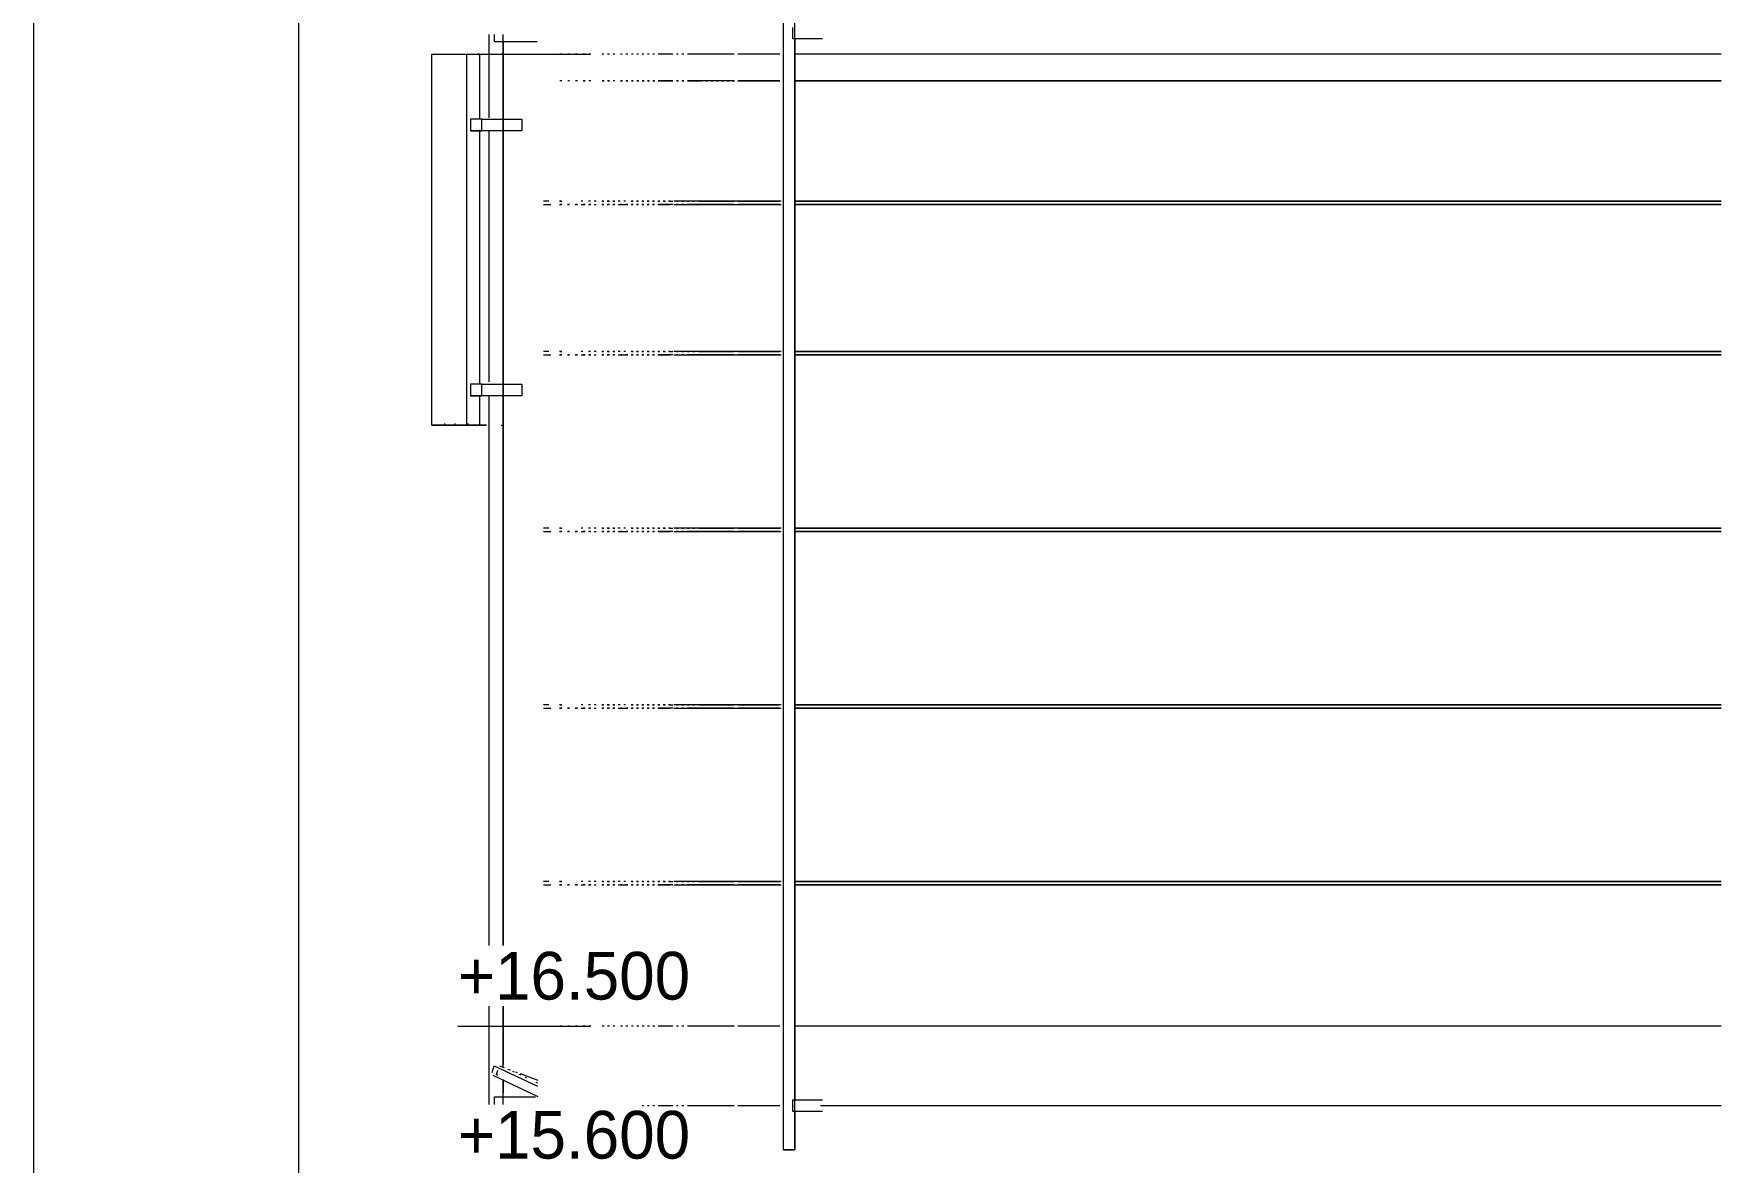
# Paper-space layout '02 Elevations and 3D' of a CAD drawing. Header units: millimetres. Extents: x 5 to 415, y 7 to 290.
# Drawn here: x 5 to 68.7, y 159.9 to 202.4 of the extents above; entities that cross this region are included whole.
import ezdxf

# ---------------------------------------------------------------- set-up
doc = ezdxf.new("R2010")
doc.units = ezdxf.units.MM
for name, color, linetype in [('DIMENSIONS', 7, 'Continuous'), ('GEOMETRY', 7, 'Continuous'), ('SHEET', 7, 'Continuous'), ('TEXT', 7, 'Continuous')]:
    doc.layers.add(name, color=color, linetype=linetype)

# ---------------------------------------------------------------- blocks, each defined once
blk = doc.blocks.new('SHEET_02')
at = {"layer": 'DIMENSIONS', "lineweight": 13}
for p, q in [((21, 201.667), (26, 201.667)), ((21, 165), (26, 165))]:
    blk.add_line(p, q, dxfattribs=at)
at = {"layer": 'GEOMETRY', "lineweight": 13}
for p, q in [((33.286, 160.333), (33.286, 203.006)), ((33.642, 202.25), (33.642, 202.683)), ((33.719, 160.333), (33.719, 203.006)), ((22.179, 199.273), (22.179, 202.417)), ((22.388, 202.133), (22.388, 202.417)), ((23.997, 202.133), (22.388, 202.133)), ((23.984, 202.133), (22.632, 202.133)), ((22.713, 168.044), (22.713, 202.417)), ((22.713, 202.114), (22.713, 168.044)), ((34.763, 202.25), (33.642, 202.25)), ((33.719, 202.249), (33.719, 162.227)), ((34.484, 202.25), (33.759, 202.25)), ((20.023, 201.667), (21.336, 201.667)), ((20.023, 187.667), (20.023, 201.667)), ((21.336, 201.667), (21.822, 201.667)), ((21.336, 187.667), (21.336, 201.667)), ((21.822, 201.667), (21.753, 201.667)), ((21.822, 201.667), (21.822, 199.259)), ((21.87, 201.667), (22.078, 201.667)), ((22.702, 201.667), (22.633, 201.667)), ((22.702, 201.667), (22.702, 199.259)), ((24.925, 201.667), (24.845, 201.667)), ((25.221, 201.667), (25.147, 201.667)), ((25.518, 201.667), (25.444, 201.667)), ((25.806, 201.667), (25.735, 201.667)), ((26.019, 201.667), (25.948, 201.667)), ((26.515, 201.667), (26.446, 201.667)), ((26.722, 201.667), (26.653, 201.667)), ((26.929, 201.667), (26.86, 201.667)), ((27.206, 201.667), (27.137, 201.667)), ((27.413, 201.667), (27.344, 201.667)), ((27.617, 201.667), (27.549, 201.667)), ((27.819, 201.667), (27.752, 201.667)), ((28.021, 201.667), (27.954, 201.667)), ((28.223, 201.667), (28.156, 201.667)), ((28.426, 201.667), (28.358, 201.667)), ((28.695, 201.667), (28.561, 201.667)), ((29.111, 201.667), (28.695, 201.667)), ((29.319, 201.667), (29.25, 201.667)), ((29.527, 201.667), (29.458, 201.667)), ((30.082, 201.667), (29.666, 201.667)), ((31.432, 201.667), (30.082, 201.667)), ((31.635, 201.667), (31.567, 201.667)), ((33.15, 201.667), (31.635, 201.667)), ((35.213, 201.667), (33.747, 201.667)), ((37.223, 201.667), (35.213, 201.667)), ((39.37, 201.667), (37.223, 201.667)), ((41.643, 201.667), (39.37, 201.667)), ((44.033, 201.667), (41.643, 201.667)), ((46.531, 201.667), (44.033, 201.667)), ((49.124, 201.667), (46.531, 201.667)), ((51.803, 201.667), (49.124, 201.667)), ((54.555, 201.667), (51.803, 201.667)), ((57.369, 201.667), (54.555, 201.667)), ((60.233, 201.667), (57.369, 201.667)), ((63.134, 201.667), (60.233, 201.667)), ((66.061, 201.667), (63.134, 201.667)), ((68.673, 201.667), (66.061, 201.667)), ((24.925, 200.667), (24.845, 200.667)), ((25.221, 200.667), (25.147, 200.667)), ((25.518, 200.667), (25.444, 200.667)), ((25.806, 200.667), (25.735, 200.667)), ((25.741, 200.667), (25.812, 200.667)), ((26.019, 200.667), (25.948, 200.667)), ((26.515, 200.667), (26.446, 200.667)), ((26.452, 200.667), (26.521, 200.667)), ((26.722, 200.667), (26.653, 200.667)), ((26.659, 200.667), (26.728, 200.667)), ((26.929, 200.667), (26.86, 200.667)), ((27.206, 200.667), (27.137, 200.667)), ((27.143, 200.667), (27.212, 200.667)), ((27.413, 200.667), (27.344, 200.667)), ((27.35, 200.667), (27.419, 200.667)), ((27.617, 200.667), (27.549, 200.667)), ((27.555, 200.667), (27.623, 200.667)), ((27.819, 200.667), (27.752, 200.667)), ((27.758, 200.667), (27.825, 200.667)), ((28.021, 200.667), (27.954, 200.667)), ((27.96, 200.667), (28.027, 200.667)), ((28.223, 200.667), (28.156, 200.667)), ((28.162, 200.667), (28.23, 200.667)), ((28.426, 200.667), (28.358, 200.667)), ((28.364, 200.667), (28.432, 200.667)), ((28.695, 200.667), (28.561, 200.667)), ((28.567, 200.667), (28.701, 200.667)), ((29.111, 200.667), (28.695, 200.667)), ((28.701, 200.667), (29.117, 200.667)), ((29.319, 200.667), (29.25, 200.667)), ((29.256, 200.667), (29.325, 200.667)), ((29.527, 200.667), (29.458, 200.667)), ((29.464, 200.667), (29.533, 200.667)), ((30.082, 200.667), (29.666, 200.667)), ((29.672, 200.667), (30.087, 200.667)), ((31.432, 200.667), (30.082, 200.667)), ((30.087, 200.667), (30.222, 200.667)), ((30.358, 200.667), (30.425, 200.667)), ((30.56, 200.667), (30.628, 200.667)), ((30.763, 200.667), (30.83, 200.667)), ((30.965, 200.667), (31.033, 200.667)), ((31.168, 200.667), (31.235, 200.667)), ((31.37, 200.667), (31.438, 200.667)), ((31.635, 200.667), (31.567, 200.667)), ((31.573, 200.667), (31.64, 200.667)), ((33.15, 200.667), (31.635, 200.667)), ((31.64, 200.667), (33.155, 200.667)), ((35.213, 200.667), (33.747, 200.667)), ((33.753, 200.667), (35.218, 200.667)), ((37.223, 200.667), (35.213, 200.667)), ((35.218, 200.667), (37.228, 200.667)), ((39.37, 200.667), (37.223, 200.667)), ((37.228, 200.667), (39.374, 200.667)), ((41.643, 200.667), (39.37, 200.667)), ((39.374, 200.667), (41.647, 200.667)), ((44.033, 200.667), (41.643, 200.667)), ((41.647, 200.667), (44.037, 200.667)), ((46.531, 200.667), (44.033, 200.667)), ((44.037, 200.667), (46.534, 200.667)), ((49.124, 200.667), (46.531, 200.667)), ((46.534, 200.667), (49.127, 200.667)), ((51.803, 200.667), (49.124, 200.667)), ((49.127, 200.667), (51.805, 200.667)), ((54.555, 200.667), (51.803, 200.667)), ((51.805, 200.667), (54.557, 200.667)), ((57.369, 200.667), (54.555, 200.667)), ((54.557, 200.667), (57.371, 200.667)), ((60.233, 200.667), (57.369, 200.667)), ((57.371, 200.667), (60.234, 200.667)), ((63.134, 200.667), (60.233, 200.667)), ((60.234, 200.667), (63.135, 200.667)), ((66.061, 200.667), (63.134, 200.667)), ((63.135, 200.667), (66.061, 200.667)), ((68.673, 200.667), (66.061, 200.667)), ((66.061, 200.667), (68.673, 200.667)), ((21.907, 199.217), (21.48, 199.217)), ((21.48, 199.217), (21.48, 198.783)), ((21.48, 198.783), (21.907, 198.783)), ((22.164, 198.783), (21.48, 198.783)), ((21.822, 198.816), (21.822, 189.25)), ((21.907, 198.783), (21.907, 199.217)), ((21.907, 199.217), (23.412, 199.217)), ((23.412, 198.783), (21.907, 198.783)), ((22.179, 189.302), (22.179, 198.769)), ((22.985, 198.783), (22.643, 198.783)), ((22.702, 198.816), (22.702, 189.25)), ((23.412, 198.783), (22.985, 198.783)), ((23.412, 199.217), (23.412, 198.783)), ((24.432, 196.12), (24.24, 196.12)), ((24.911, 196.12), (24.832, 196.12)), ((24.845, 196.12), (24.925, 196.12)), ((25.722, 196.12), (25.651, 196.12)), ((26.006, 196.12), (25.935, 196.12)), ((26.22, 196.12), (26.149, 196.12)), ((26.502, 196.12), (26.433, 196.12)), ((26.446, 196.12), (26.515, 196.12)), ((26.71, 196.12), (26.641, 196.12)), ((26.653, 196.12), (26.722, 196.12)), ((26.917, 196.12), (26.848, 196.12)), ((26.86, 196.12), (26.929, 196.12)), ((27.124, 196.12), (27.055, 196.12)), ((27.331, 196.12), (27.262, 196.12)), ((27.604, 196.12), (27.537, 196.12)), ((27.549, 196.12), (27.617, 196.12)), ((27.807, 196.12), (27.739, 196.12)), ((27.752, 196.12), (27.819, 196.12)), ((28.009, 196.12), (27.942, 196.12)), ((27.954, 196.12), (28.021, 196.12)), ((28.211, 196.12), (28.144, 196.12)), ((28.156, 196.12), (28.223, 196.12)), ((28.414, 196.12), (28.346, 196.12)), ((28.358, 196.12), (28.426, 196.12)), ((28.616, 196.12), (28.549, 196.12)), ((28.561, 196.12), (28.628, 196.12)), ((28.816, 196.12), (28.75, 196.12)), ((28.765, 196.12), (28.834, 196.12)), ((29.014, 196.12), (28.948, 196.12)), ((28.973, 196.12), (29.111, 196.12)), ((30.07, 196.12), (29.146, 196.12)), ((29.25, 196.12), (29.319, 196.12)), ((29.458, 196.12), (29.527, 196.12)), ((29.666, 196.12), (29.735, 196.12)), ((29.874, 196.12), (29.943, 196.12)), ((31.624, 196.12), (30.07, 196.12)), ((30.082, 196.12), (31.432, 196.12)), ((31.567, 196.12), (31.635, 196.12)), ((33.205, 196.12), (31.624, 196.12)), ((31.635, 196.12), (33.15, 196.12)), ((35.203, 196.12), (33.737, 196.12)), ((33.747, 196.12), (35.213, 196.12)), ((37.214, 196.12), (35.203, 196.12)), ((35.213, 196.12), (37.223, 196.12)), ((39.361, 196.12), (37.214, 196.12)), ((37.223, 196.12), (39.37, 196.12)), ((41.635, 196.12), (39.361, 196.12)), ((39.37, 196.12), (41.643, 196.12)), ((44.026, 196.12), (41.635, 196.12)), ((41.643, 196.12), (44.033, 196.12)), ((46.524, 196.12), (44.026, 196.12)), ((44.033, 196.12), (46.531, 196.12)), ((49.118, 196.12), (46.524, 196.12)), ((46.531, 196.12), (49.124, 196.12)), ((51.797, 196.12), (49.118, 196.12)), ((49.124, 196.12), (51.803, 196.12)), ((54.551, 196.12), (51.797, 196.12)), ((51.803, 196.12), (54.555, 196.12)), ((57.365, 196.12), (54.551, 196.12)), ((54.555, 196.12), (57.369, 196.12)), ((60.23, 196.12), (57.365, 196.12)), ((57.369, 196.12), (60.233, 196.12)), ((63.133, 196.12), (60.23, 196.12)), ((60.233, 196.12), (63.134, 196.12)), ((66.06, 196.12), (63.133, 196.12)), ((63.134, 196.12), (66.061, 196.12)), ((68.673, 196.12), (66.06, 196.12)), ((66.061, 196.12), (68.673, 196.12)), ((24.24, 196), (24.432, 196)), ((24.432, 196), (24.512, 196)), ((24.832, 196), (24.911, 196)), ((24.925, 196), (24.845, 196)), ((25.134, 196), (25.208, 196)), ((25.221, 196), (25.147, 196)), ((25.431, 196), (25.505, 196)), ((25.518, 196), (25.444, 196)), ((25.651, 196), (25.793, 196)), ((25.806, 196), (25.735, 196)), ((25.935, 196), (26.006, 196)), ((26.019, 196), (25.948, 196)), ((26.149, 196), (26.22, 196)), ((26.433, 196), (26.502, 196)), ((26.515, 196), (26.446, 196)), ((26.641, 196), (26.71, 196)), ((26.722, 196), (26.653, 196)), ((26.848, 196), (26.917, 196)), ((26.929, 196), (26.86, 196)), ((27.055, 196), (27.4, 196)), ((27.206, 196), (27.137, 196)), ((27.413, 196), (27.344, 196)), ((27.537, 196), (27.604, 196)), ((27.617, 196), (27.549, 196)), ((27.739, 196), (27.807, 196)), ((27.819, 196), (27.752, 196)), ((27.942, 196), (28.009, 196)), ((28.021, 196), (27.954, 196)), ((28.144, 196), (28.211, 196)), ((28.223, 196), (28.156, 196)), ((28.346, 196), (28.414, 196)), ((28.426, 196), (28.358, 196)), ((28.549, 196), (28.684, 196)), ((28.695, 196), (28.561, 196)), ((28.684, 196), (29.014, 196)), ((29.111, 196), (28.695, 196)), ((29.146, 196), (30.07, 196)), ((29.319, 196), (29.25, 196)), ((29.527, 196), (29.458, 196)), ((30.082, 196), (29.666, 196)), ((30.07, 196), (31.624, 196)), ((31.432, 196), (30.082, 196)), ((31.635, 196), (31.567, 196)), ((31.624, 196), (33.205, 196)), ((33.15, 196), (31.635, 196)), ((33.737, 196), (35.203, 196)), ((35.213, 196), (33.747, 196)), ((35.203, 196), (37.214, 196)), ((37.223, 196), (35.213, 196)), ((37.214, 196), (39.361, 196)), ((39.37, 196), (37.223, 196)), ((39.361, 196), (41.635, 196)), ((41.643, 196), (39.37, 196)), ((41.635, 196), (44.026, 196)), ((44.033, 196), (41.643, 196)), ((44.026, 196), (46.524, 196)), ((46.531, 196), (44.033, 196)), ((46.524, 196), (49.118, 196)), ((49.124, 196), (46.531, 196)), ((49.118, 196), (51.797, 196)), ((51.803, 196), (49.124, 196)), ((51.797, 196), (54.551, 196)), ((54.555, 196), (51.803, 196)), ((54.551, 196), (57.365, 196)), ((57.369, 196), (54.555, 196)), ((57.365, 196), (60.23, 196)), ((60.233, 196), (57.369, 196)), ((60.23, 196), (63.133, 196)), ((63.134, 196), (60.233, 196)), ((63.133, 196), (66.06, 196)), ((66.061, 196), (63.134, 196)), ((66.06, 196), (68.673, 196)), ((68.673, 196), (66.061, 196)), ((24.432, 190.453), (24.24, 190.453)), ((24.911, 190.453), (24.832, 190.453)), ((24.845, 190.453), (24.925, 190.453)), ((25.722, 190.453), (25.651, 190.453)), ((26.006, 190.453), (25.935, 190.453)), ((26.22, 190.453), (26.149, 190.453)), ((26.502, 190.453), (26.433, 190.453)), ((26.446, 190.453), (26.515, 190.453)), ((26.71, 190.453), (26.641, 190.453)), ((26.653, 190.453), (26.722, 190.453)), ((26.917, 190.453), (26.848, 190.453)), ((26.86, 190.453), (26.929, 190.453)), ((27.124, 190.453), (27.055, 190.453)), ((27.331, 190.453), (27.262, 190.453)), ((27.604, 190.453), (27.537, 190.453)), ((27.549, 190.453), (27.617, 190.453)), ((27.807, 190.453), (27.739, 190.453)), ((27.752, 190.453), (27.819, 190.453)), ((28.009, 190.453), (27.942, 190.453)), ((27.954, 190.453), (28.021, 190.453)), ((28.211, 190.453), (28.144, 190.453)), ((28.156, 190.453), (28.223, 190.453)), ((28.414, 190.453), (28.346, 190.453)), ((28.358, 190.453), (28.426, 190.453)), ((28.616, 190.453), (28.549, 190.453)), ((28.561, 190.453), (28.628, 190.453)), ((28.816, 190.453), (28.75, 190.453)), ((28.765, 190.453), (28.834, 190.453)), ((29.014, 190.453), (28.948, 190.453)), ((28.973, 190.453), (29.111, 190.453)), ((30.07, 190.453), (29.146, 190.453)), ((29.25, 190.453), (29.319, 190.453)), ((29.458, 190.453), (29.527, 190.453)), ((29.666, 190.453), (29.735, 190.453)), ((29.874, 190.453), (29.943, 190.453)), ((31.624, 190.453), (30.07, 190.453)), ((30.082, 190.453), (31.432, 190.453)), ((31.567, 190.453), (31.635, 190.453)), ((33.205, 190.453), (31.624, 190.453)), ((31.635, 190.453), (33.15, 190.453)), ((35.203, 190.453), (33.737, 190.453)), ((33.747, 190.453), (35.213, 190.453)), ((37.214, 190.453), (35.203, 190.453)), ((35.213, 190.453), (37.223, 190.453)), ((39.361, 190.453), (37.214, 190.453)), ((37.223, 190.453), (39.37, 190.453)), ((41.635, 190.453), (39.361, 190.453)), ((39.37, 190.453), (41.643, 190.453)), ((44.026, 190.453), (41.635, 190.453)), ((41.643, 190.453), (44.033, 190.453)), ((46.524, 190.453), (44.026, 190.453)), ((44.033, 190.453), (46.531, 190.453)), ((49.118, 190.453), (46.524, 190.453)), ((46.531, 190.453), (49.124, 190.453)), ((51.797, 190.453), (49.118, 190.453)), ((49.124, 190.453), (51.803, 190.453)), ((54.551, 190.453), (51.797, 190.453)), ((51.803, 190.453), (54.555, 190.453)), ((57.365, 190.453), (54.551, 190.453)), ((54.555, 190.453), (57.369, 190.453)), ((60.23, 190.453), (57.365, 190.453)), ((57.369, 190.453), (60.233, 190.453)), ((63.133, 190.453), (60.23, 190.453)), ((60.233, 190.453), (63.134, 190.453)), ((66.06, 190.453), (63.133, 190.453)), ((63.134, 190.453), (66.061, 190.453)), ((68.673, 190.453), (66.06, 190.453)), ((66.061, 190.453), (68.673, 190.453)), ((24.24, 190.333), (24.432, 190.333)), ((24.432, 190.333), (24.512, 190.333)), ((24.832, 190.333), (24.911, 190.333)), ((24.925, 190.333), (24.845, 190.333)), ((25.134, 190.333), (25.208, 190.333)), ((25.221, 190.333), (25.147, 190.333)), ((25.431, 190.333), (25.505, 190.333)), ((25.518, 190.333), (25.444, 190.333)), ((25.651, 190.333), (25.793, 190.333)), ((25.806, 190.333), (25.735, 190.333)), ((25.935, 190.333), (26.006, 190.333)), ((26.019, 190.333), (25.948, 190.333)), ((26.149, 190.333), (26.22, 190.333)), ((26.433, 190.333), (26.502, 190.333)), ((26.515, 190.333), (26.446, 190.333)), ((26.641, 190.333), (26.71, 190.333)), ((26.722, 190.333), (26.653, 190.333)), ((26.848, 190.333), (26.917, 190.333)), ((26.929, 190.333), (26.86, 190.333)), ((27.055, 190.333), (27.4, 190.333)), ((27.206, 190.333), (27.137, 190.333)), ((27.413, 190.333), (27.344, 190.333)), ((27.537, 190.333), (27.604, 190.333)), ((27.617, 190.333), (27.549, 190.333)), ((27.739, 190.333), (27.807, 190.333)), ((27.819, 190.333), (27.752, 190.333)), ((27.942, 190.333), (28.009, 190.333)), ((28.021, 190.333), (27.954, 190.333)), ((28.144, 190.333), (28.211, 190.333)), ((28.223, 190.333), (28.156, 190.333)), ((28.346, 190.333), (28.414, 190.333)), ((28.426, 190.333), (28.358, 190.333)), ((28.549, 190.333), (28.684, 190.333)), ((28.695, 190.333), (28.561, 190.333)), ((28.684, 190.333), (29.014, 190.333)), ((29.111, 190.333), (28.695, 190.333)), ((29.146, 190.333), (30.07, 190.333)), ((29.319, 190.333), (29.25, 190.333)), ((29.527, 190.333), (29.458, 190.333)), ((30.082, 190.333), (29.666, 190.333)), ((30.07, 190.333), (31.624, 190.333)), ((31.432, 190.333), (30.082, 190.333)), ((31.635, 190.333), (31.567, 190.333)), ((31.624, 190.333), (33.205, 190.333)), ((33.15, 190.333), (31.635, 190.333)), ((33.737, 190.333), (35.203, 190.333)), ((35.213, 190.333), (33.747, 190.333)), ((35.203, 190.333), (37.214, 190.333)), ((37.223, 190.333), (35.213, 190.333)), ((37.214, 190.333), (39.361, 190.333)), ((39.37, 190.333), (37.223, 190.333)), ((39.361, 190.333), (41.635, 190.333)), ((41.643, 190.333), (39.37, 190.333)), ((41.635, 190.333), (44.026, 190.333)), ((44.033, 190.333), (41.643, 190.333)), ((44.026, 190.333), (46.524, 190.333)), ((46.531, 190.333), (44.033, 190.333)), ((46.524, 190.333), (49.118, 190.333)), ((49.124, 190.333), (46.531, 190.333)), ((49.118, 190.333), (51.797, 190.333)), ((51.803, 190.333), (49.124, 190.333)), ((51.797, 190.333), (54.551, 190.333)), ((54.555, 190.333), (51.803, 190.333)), ((54.551, 190.333), (57.365, 190.333)), ((57.369, 190.333), (54.555, 190.333)), ((57.365, 190.333), (60.23, 190.333)), ((60.233, 190.333), (57.369, 190.333)), ((60.23, 190.333), (63.133, 190.333)), ((63.134, 190.333), (60.233, 190.333)), ((63.133, 190.333), (66.06, 190.333)), ((66.061, 190.333), (63.134, 190.333)), ((66.06, 190.333), (68.673, 190.333)), ((68.673, 190.333), (66.061, 190.333)), ((21.907, 189.217), (21.48, 189.217)), ((21.48, 189.217), (21.48, 188.783)), ((21.907, 188.783), (21.907, 189.217)), ((21.907, 189.217), (23.412, 189.217)), ((23.412, 189.217), (23.412, 188.783)), ((21.48, 188.783), (21.907, 188.783)), ((22.164, 188.783), (21.48, 188.783)), ((21.822, 188.807), (21.822, 187.667)), ((23.412, 188.783), (21.907, 188.783)), ((22.179, 168.044), (22.179, 188.797)), ((22.985, 188.783), (22.643, 188.783)), ((22.702, 188.807), (22.702, 187.667)), ((23.412, 188.783), (22.985, 188.783)), ((21.336, 187.667), (20.023, 187.667)), ((20.023, 187.667), (20.509, 187.667)), ((20.509, 187.667), (20.509, 187.73)), ((20.509, 187.667), (21.822, 187.667)), ((20.903, 187.667), (20.903, 187.73)), ((22.078, 187.667), (20.903, 187.667)), ((20.903, 187.667), (21.389, 187.667)), ((21.822, 187.667), (21.336, 187.667)), ((21.389, 187.667), (21.389, 187.73)), ((21.389, 187.667), (22.08, 187.667)), ((22.633, 187.667), (22.702, 187.667)), ((24.432, 183.787), (24.24, 183.787)), ((24.24, 183.667), (24.432, 183.667)), ((24.432, 183.667), (24.512, 183.667)), ((24.911, 183.787), (24.832, 183.787)), ((24.832, 183.667), (24.911, 183.667)), ((24.845, 183.787), (24.925, 183.787)), ((24.925, 183.667), (24.845, 183.667)), ((25.134, 183.667), (25.208, 183.667)), ((25.221, 183.667), (25.147, 183.667)), ((25.431, 183.667), (25.505, 183.667)), ((25.518, 183.667), (25.444, 183.667)), ((25.722, 183.787), (25.651, 183.787)), ((25.651, 183.667), (25.793, 183.667)), ((25.806, 183.667), (25.735, 183.667)), ((26.006, 183.787), (25.935, 183.787)), ((25.935, 183.667), (26.006, 183.667)), ((26.019, 183.667), (25.948, 183.667)), ((26.22, 183.787), (26.149, 183.787)), ((26.149, 183.667), (26.22, 183.667)), ((26.502, 183.787), (26.433, 183.787)), ((26.433, 183.667), (26.502, 183.667)), ((26.446, 183.787), (26.515, 183.787)), ((26.515, 183.667), (26.446, 183.667)), ((26.71, 183.787), (26.641, 183.787)), ((26.641, 183.667), (26.71, 183.667)), ((26.653, 183.787), (26.722, 183.787)), ((26.722, 183.667), (26.653, 183.667)), ((26.917, 183.787), (26.848, 183.787)), ((26.848, 183.667), (26.917, 183.667)), ((26.86, 183.787), (26.929, 183.787)), ((26.929, 183.667), (26.86, 183.667)), ((27.124, 183.787), (27.055, 183.787)), ((27.055, 183.667), (27.4, 183.667)), ((27.206, 183.667), (27.137, 183.667)), ((27.331, 183.787), (27.262, 183.787)), ((27.413, 183.667), (27.344, 183.667)), ((27.604, 183.787), (27.537, 183.787)), ((27.537, 183.667), (27.604, 183.667)), ((27.549, 183.787), (27.617, 183.787)), ((27.617, 183.667), (27.549, 183.667)), ((27.807, 183.787), (27.739, 183.787)), ((27.739, 183.667), (27.807, 183.667)), ((27.752, 183.787), (27.819, 183.787)), ((27.819, 183.667), (27.752, 183.667)), ((28.009, 183.787), (27.942, 183.787)), ((27.942, 183.667), (28.009, 183.667)), ((27.954, 183.787), (28.021, 183.787)), ((28.021, 183.667), (27.954, 183.667)), ((28.211, 183.787), (28.144, 183.787)), ((28.144, 183.667), (28.211, 183.667)), ((28.156, 183.787), (28.223, 183.787)), ((28.223, 183.667), (28.156, 183.667)), ((28.414, 183.787), (28.346, 183.787)), ((28.346, 183.667), (28.414, 183.667)), ((28.358, 183.787), (28.426, 183.787)), ((28.426, 183.667), (28.358, 183.667)), ((28.616, 183.787), (28.549, 183.787)), ((28.549, 183.667), (28.684, 183.667)), ((28.561, 183.787), (28.628, 183.787)), ((28.695, 183.667), (28.561, 183.667)), ((28.684, 183.667), (29.014, 183.667)), ((29.111, 183.667), (28.695, 183.667)), ((28.816, 183.787), (28.75, 183.787)), ((28.765, 183.787), (28.834, 183.787)), ((29.014, 183.787), (28.948, 183.787)), ((28.973, 183.787), (29.111, 183.787)), ((30.07, 183.787), (29.146, 183.787)), ((29.146, 183.667), (30.07, 183.667)), ((29.25, 183.787), (29.319, 183.787)), ((29.319, 183.667), (29.25, 183.667)), ((29.458, 183.787), (29.527, 183.787)), ((29.527, 183.667), (29.458, 183.667)), ((29.666, 183.787), (29.735, 183.787)), ((30.082, 183.667), (29.666, 183.667)), ((29.874, 183.787), (29.943, 183.787)), ((31.624, 183.787), (30.07, 183.787)), ((30.07, 183.667), (31.624, 183.667)), ((30.082, 183.787), (31.432, 183.787)), ((31.432, 183.667), (30.082, 183.667)), ((31.567, 183.787), (31.635, 183.787)), ((31.635, 183.667), (31.567, 183.667)), ((33.205, 183.787), (31.624, 183.787)), ((31.624, 183.667), (33.205, 183.667)), ((31.635, 183.787), (33.15, 183.787)), ((33.15, 183.667), (31.635, 183.667)), ((35.203, 183.787), (33.737, 183.787)), ((33.737, 183.667), (35.203, 183.667)), ((33.747, 183.787), (35.213, 183.787)), ((35.213, 183.667), (33.747, 183.667)), ((37.214, 183.787), (35.203, 183.787)), ((35.203, 183.667), (37.214, 183.667)), ((35.213, 183.787), (37.223, 183.787)), ((37.223, 183.667), (35.213, 183.667)), ((39.361, 183.787), (37.214, 183.787)), ((37.214, 183.667), (39.361, 183.667)), ((37.223, 183.787), (39.37, 183.787)), ((39.37, 183.667), (37.223, 183.667)), ((41.635, 183.787), (39.361, 183.787)), ((39.361, 183.667), (41.635, 183.667)), ((39.37, 183.787), (41.643, 183.787)), ((41.643, 183.667), (39.37, 183.667)), ((44.026, 183.787), (41.635, 183.787)), ((41.635, 183.667), (44.026, 183.667)), ((41.643, 183.787), (44.033, 183.787)), ((44.033, 183.667), (41.643, 183.667)), ((46.524, 183.787), (44.026, 183.787)), ((44.026, 183.667), (46.524, 183.667)), ((44.033, 183.787), (46.531, 183.787)), ((46.531, 183.667), (44.033, 183.667)), ((49.118, 183.787), (46.524, 183.787)), ((46.524, 183.667), (49.118, 183.667)), ((46.531, 183.787), (49.124, 183.787)), ((49.124, 183.667), (46.531, 183.667)), ((51.797, 183.787), (49.118, 183.787)), ((49.118, 183.667), (51.797, 183.667)), ((49.124, 183.787), (51.803, 183.787)), ((51.803, 183.667), (49.124, 183.667)), ((54.551, 183.787), (51.797, 183.787)), ((51.797, 183.667), (54.551, 183.667)), ((51.803, 183.787), (54.555, 183.787)), ((54.555, 183.667), (51.803, 183.667)), ((57.365, 183.787), (54.551, 183.787)), ((54.551, 183.667), (57.365, 183.667)), ((54.555, 183.787), (57.369, 183.787)), ((57.369, 183.667), (54.555, 183.667)), ((60.23, 183.787), (57.365, 183.787)), ((57.365, 183.667), (60.23, 183.667)), ((57.369, 183.787), (60.233, 183.787)), ((60.233, 183.667), (57.369, 183.667)), ((63.133, 183.787), (60.23, 183.787)), ((60.23, 183.667), (63.133, 183.667)), ((60.233, 183.787), (63.134, 183.787)), ((63.134, 183.667), (60.233, 183.667)), ((66.06, 183.787), (63.133, 183.787)), ((63.133, 183.667), (66.06, 183.667)), ((63.134, 183.787), (66.061, 183.787)), ((66.061, 183.667), (63.134, 183.667)), ((68.673, 183.787), (66.06, 183.787)), ((66.06, 183.667), (68.673, 183.667)), ((66.061, 183.787), (68.673, 183.787)), ((68.673, 183.667), (66.061, 183.667)), ((24.432, 177.12), (24.24, 177.12)), ((24.911, 177.12), (24.832, 177.12)), ((24.845, 177.12), (24.925, 177.12)), ((25.722, 177.12), (25.651, 177.12)), ((26.006, 177.12), (25.935, 177.12)), ((26.22, 177.12), (26.149, 177.12)), ((26.502, 177.12), (26.433, 177.12)), ((26.446, 177.12), (26.515, 177.12)), ((26.71, 177.12), (26.641, 177.12)), ((26.653, 177.12), (26.722, 177.12)), ((26.917, 177.12), (26.848, 177.12)), ((26.86, 177.12), (26.929, 177.12)), ((27.124, 177.12), (27.055, 177.12)), ((27.331, 177.12), (27.262, 177.12)), ((27.604, 177.12), (27.537, 177.12)), ((27.549, 177.12), (27.617, 177.12)), ((27.807, 177.12), (27.739, 177.12)), ((27.752, 177.12), (27.819, 177.12)), ((28.009, 177.12), (27.942, 177.12)), ((27.954, 177.12), (28.021, 177.12)), ((28.211, 177.12), (28.144, 177.12)), ((28.156, 177.12), (28.223, 177.12)), ((28.414, 177.12), (28.346, 177.12)), ((28.358, 177.12), (28.426, 177.12)), ((28.616, 177.12), (28.549, 177.12)), ((28.561, 177.12), (28.628, 177.12)), ((28.816, 177.12), (28.75, 177.12)), ((28.765, 177.12), (28.834, 177.12)), ((29.014, 177.12), (28.948, 177.12)), ((28.973, 177.12), (29.111, 177.12)), ((30.07, 177.12), (29.146, 177.12)), ((29.25, 177.12), (29.319, 177.12)), ((29.458, 177.12), (29.527, 177.12)), ((29.666, 177.12), (29.735, 177.12)), ((29.874, 177.12), (29.943, 177.12)), ((31.624, 177.12), (30.07, 177.12)), ((30.082, 177.12), (31.432, 177.12)), ((31.567, 177.12), (31.635, 177.12)), ((33.205, 177.12), (31.624, 177.12)), ((31.635, 177.12), (33.15, 177.12)), ((35.203, 177.12), (33.737, 177.12)), ((33.747, 177.12), (35.213, 177.12)), ((37.214, 177.12), (35.203, 177.12)), ((35.213, 177.12), (37.223, 177.12)), ((39.361, 177.12), (37.214, 177.12)), ((37.223, 177.12), (39.37, 177.12)), ((41.635, 177.12), (39.361, 177.12)), ((39.37, 177.12), (41.643, 177.12)), ((44.026, 177.12), (41.635, 177.12)), ((41.643, 177.12), (44.033, 177.12)), ((46.524, 177.12), (44.026, 177.12)), ((44.033, 177.12), (46.531, 177.12)), ((49.118, 177.12), (46.524, 177.12)), ((46.531, 177.12), (49.124, 177.12)), ((51.797, 177.12), (49.118, 177.12)), ((49.124, 177.12), (51.803, 177.12)), ((54.551, 177.12), (51.797, 177.12)), ((51.803, 177.12), (54.555, 177.12)), ((57.365, 177.12), (54.551, 177.12)), ((54.555, 177.12), (57.369, 177.12)), ((60.23, 177.12), (57.365, 177.12)), ((57.369, 177.12), (60.233, 177.12)), ((63.133, 177.12), (60.23, 177.12)), ((60.233, 177.12), (63.134, 177.12)), ((66.06, 177.12), (63.133, 177.12)), ((63.134, 177.12), (66.061, 177.12)), ((68.673, 177.12), (66.06, 177.12)), ((66.061, 177.12), (68.673, 177.12)), ((24.24, 177), (24.432, 177)), ((24.432, 177), (24.512, 177)), ((24.832, 177), (24.911, 177)), ((24.925, 177), (24.845, 177)), ((25.134, 177), (25.208, 177)), ((25.221, 177), (25.147, 177)), ((25.431, 177), (25.505, 177)), ((25.518, 177), (25.444, 177)), ((25.651, 177), (25.793, 177)), ((25.806, 177), (25.735, 177)), ((25.935, 177), (26.006, 177)), ((26.019, 177), (25.948, 177)), ((26.149, 177), (26.22, 177)), ((26.433, 177), (26.502, 177)), ((26.515, 177), (26.446, 177)), ((26.641, 177), (26.71, 177)), ((26.722, 177), (26.653, 177)), ((26.848, 177), (26.917, 177)), ((26.929, 177), (26.86, 177)), ((27.055, 177), (27.4, 177)), ((27.206, 177), (27.137, 177)), ((27.413, 177), (27.344, 177)), ((27.537, 177), (27.604, 177)), ((27.617, 177), (27.549, 177)), ((27.739, 177), (27.807, 177)), ((27.819, 177), (27.752, 177)), ((27.942, 177), (28.009, 177)), ((28.021, 177), (27.954, 177)), ((28.144, 177), (28.211, 177)), ((28.223, 177), (28.156, 177)), ((28.346, 177), (28.414, 177)), ((28.426, 177), (28.358, 177)), ((28.549, 177), (28.684, 177)), ((28.695, 177), (28.561, 177)), ((28.684, 177), (29.014, 177)), ((29.111, 177), (28.695, 177)), ((29.146, 177), (30.07, 177)), ((29.319, 177), (29.25, 177)), ((29.527, 177), (29.458, 177)), ((30.082, 177), (29.666, 177)), ((30.07, 177), (31.624, 177)), ((31.432, 177), (30.082, 177)), ((31.635, 177), (31.567, 177)), ((31.624, 177), (33.205, 177)), ((33.15, 177), (31.635, 177)), ((33.737, 177), (35.203, 177)), ((35.213, 177), (33.747, 177)), ((35.203, 177), (37.214, 177)), ((37.223, 177), (35.213, 177)), ((37.214, 177), (39.361, 177)), ((39.37, 177), (37.223, 177)), ((39.361, 177), (41.635, 177)), ((41.643, 177), (39.37, 177)), ((41.635, 177), (44.026, 177)), ((44.033, 177), (41.643, 177)), ((44.026, 177), (46.524, 177)), ((46.531, 177), (44.033, 177)), ((46.524, 177), (49.118, 177)), ((49.124, 177), (46.531, 177)), ((49.118, 177), (51.797, 177)), ((51.803, 177), (49.124, 177)), ((51.797, 177), (54.551, 177)), ((54.555, 177), (51.803, 177)), ((54.551, 177), (57.365, 177)), ((57.369, 177), (54.555, 177)), ((57.365, 177), (60.23, 177)), ((60.233, 177), (57.369, 177)), ((60.23, 177), (63.133, 177)), ((63.134, 177), (60.233, 177)), ((63.133, 177), (66.06, 177)), ((66.061, 177), (63.134, 177)), ((66.06, 177), (68.673, 177)), ((68.673, 177), (66.061, 177)), ((24.432, 170.453), (24.24, 170.453)), ((24.24, 170.333), (24.432, 170.333)), ((24.432, 170.333), (24.512, 170.333)), ((24.911, 170.453), (24.832, 170.453)), ((24.832, 170.333), (24.911, 170.333)), ((24.845, 170.453), (24.925, 170.453)), ((24.925, 170.333), (24.845, 170.333)), ((25.134, 170.333), (25.208, 170.333)), ((25.221, 170.333), (25.147, 170.333)), ((25.431, 170.333), (25.505, 170.333)), ((25.518, 170.333), (25.444, 170.333)), ((25.722, 170.453), (25.651, 170.453)), ((25.651, 170.333), (25.793, 170.333)), ((25.806, 170.333), (25.735, 170.333)), ((26.006, 170.453), (25.935, 170.453)), ((25.935, 170.333), (26.006, 170.333)), ((26.019, 170.333), (25.948, 170.333)), ((26.22, 170.453), (26.149, 170.453)), ((26.149, 170.333), (26.22, 170.333)), ((26.502, 170.453), (26.433, 170.453)), ((26.433, 170.333), (26.502, 170.333)), ((26.446, 170.453), (26.515, 170.453)), ((26.515, 170.333), (26.446, 170.333)), ((26.71, 170.453), (26.641, 170.453)), ((26.641, 170.333), (26.71, 170.333)), ((26.653, 170.453), (26.722, 170.453)), ((26.722, 170.333), (26.653, 170.333)), ((26.917, 170.453), (26.848, 170.453)), ((26.848, 170.333), (26.917, 170.333)), ((26.86, 170.453), (26.929, 170.453)), ((26.929, 170.333), (26.86, 170.333)), ((27.124, 170.453), (27.055, 170.453)), ((27.055, 170.333), (27.4, 170.333)), ((27.206, 170.333), (27.137, 170.333)), ((27.331, 170.453), (27.262, 170.453)), ((27.413, 170.333), (27.344, 170.333)), ((27.604, 170.453), (27.537, 170.453)), ((27.537, 170.333), (27.604, 170.333)), ((27.549, 170.453), (27.617, 170.453)), ((27.617, 170.333), (27.549, 170.333)), ((27.807, 170.453), (27.739, 170.453)), ((27.739, 170.333), (27.807, 170.333)), ((27.752, 170.453), (27.819, 170.453)), ((27.819, 170.333), (27.752, 170.333)), ((28.009, 170.453), (27.942, 170.453)), ((27.942, 170.333), (28.009, 170.333)), ((27.954, 170.453), (28.021, 170.453)), ((28.021, 170.333), (27.954, 170.333)), ((28.211, 170.453), (28.144, 170.453)), ((28.144, 170.333), (28.211, 170.333)), ((28.156, 170.453), (28.223, 170.453)), ((28.223, 170.333), (28.156, 170.333)), ((28.414, 170.453), (28.346, 170.453)), ((28.346, 170.333), (28.414, 170.333)), ((28.358, 170.453), (28.426, 170.453)), ((28.426, 170.333), (28.358, 170.333)), ((28.616, 170.453), (28.549, 170.453)), ((28.549, 170.333), (28.684, 170.333)), ((28.561, 170.453), (28.628, 170.453)), ((28.695, 170.333), (28.561, 170.333)), ((28.684, 170.333), (29.014, 170.333)), ((29.111, 170.333), (28.695, 170.333)), ((28.816, 170.453), (28.75, 170.453)), ((28.765, 170.453), (28.834, 170.453)), ((29.014, 170.453), (28.948, 170.453)), ((28.973, 170.453), (29.111, 170.453)), ((30.07, 170.453), (29.146, 170.453)), ((29.146, 170.333), (30.07, 170.333)), ((29.25, 170.453), (29.319, 170.453)), ((29.319, 170.333), (29.25, 170.333)), ((29.458, 170.453), (29.527, 170.453)), ((29.527, 170.333), (29.458, 170.333)), ((29.666, 170.453), (29.735, 170.453)), ((30.082, 170.333), (29.666, 170.333)), ((29.874, 170.453), (29.943, 170.453)), ((31.624, 170.453), (30.07, 170.453)), ((30.07, 170.333), (31.624, 170.333)), ((30.082, 170.453), (31.432, 170.453)), ((31.432, 170.333), (30.082, 170.333)), ((31.567, 170.453), (31.635, 170.453)), ((31.635, 170.333), (31.567, 170.333)), ((33.205, 170.453), (31.624, 170.453)), ((31.624, 170.333), (33.205, 170.333)), ((31.635, 170.453), (33.15, 170.453)), ((33.15, 170.333), (31.635, 170.333)), ((35.203, 170.453), (33.737, 170.453)), ((33.737, 170.333), (35.203, 170.333)), ((33.747, 170.453), (35.213, 170.453)), ((35.213, 170.333), (33.747, 170.333)), ((37.214, 170.453), (35.203, 170.453)), ((35.203, 170.333), (37.214, 170.333)), ((35.213, 170.453), (37.223, 170.453)), ((37.223, 170.333), (35.213, 170.333)), ((39.361, 170.453), (37.214, 170.453)), ((37.214, 170.333), (39.361, 170.333)), ((37.223, 170.453), (39.37, 170.453)), ((39.37, 170.333), (37.223, 170.333)), ((41.635, 170.453), (39.361, 170.453)), ((39.361, 170.333), (41.635, 170.333)), ((39.37, 170.453), (41.643, 170.453)), ((41.643, 170.333), (39.37, 170.333)), ((44.026, 170.453), (41.635, 170.453)), ((41.635, 170.333), (44.026, 170.333)), ((41.643, 170.453), (44.033, 170.453)), ((44.033, 170.333), (41.643, 170.333)), ((46.524, 170.453), (44.026, 170.453)), ((44.026, 170.333), (46.524, 170.333)), ((44.033, 170.453), (46.531, 170.453)), ((46.531, 170.333), (44.033, 170.333)), ((49.118, 170.453), (46.524, 170.453)), ((46.524, 170.333), (49.118, 170.333)), ((46.531, 170.453), (49.124, 170.453)), ((49.124, 170.333), (46.531, 170.333)), ((51.797, 170.453), (49.118, 170.453)), ((49.118, 170.333), (51.797, 170.333)), ((49.124, 170.453), (51.803, 170.453)), ((51.803, 170.333), (49.124, 170.333)), ((54.551, 170.453), (51.797, 170.453)), ((51.797, 170.333), (54.551, 170.333)), ((51.803, 170.453), (54.555, 170.453)), ((54.555, 170.333), (51.803, 170.333)), ((57.365, 170.453), (54.551, 170.453)), ((54.551, 170.333), (57.365, 170.333)), ((54.555, 170.453), (57.369, 170.453)), ((57.369, 170.333), (54.555, 170.333)), ((60.23, 170.453), (57.365, 170.453)), ((57.365, 170.333), (60.23, 170.333)), ((57.369, 170.453), (60.233, 170.453)), ((60.233, 170.333), (57.369, 170.333)), ((63.133, 170.453), (60.23, 170.453)), ((60.23, 170.333), (63.133, 170.333)), ((60.233, 170.453), (63.134, 170.453)), ((63.134, 170.333), (60.233, 170.333)), ((66.06, 170.453), (63.133, 170.453)), ((63.133, 170.333), (66.06, 170.333)), ((63.134, 170.453), (66.061, 170.453)), ((66.061, 170.333), (63.134, 170.333)), ((68.673, 170.453), (66.06, 170.453)), ((66.06, 170.333), (68.673, 170.333)), ((66.061, 170.453), (68.673, 170.453)), ((68.673, 170.333), (66.061, 170.333)), ((22.179, 162.044), (22.179, 165.75)), ((22.713, 165.75), (22.713, 163.552)), ((22.713, 163.489), (22.713, 165.75)), ((24.925, 165), (24.845, 165)), ((25.221, 165), (25.147, 165)), ((25.518, 165), (25.444, 165)), ((25.806, 165), (25.735, 165)), ((25.812, 165), (25.741, 165)), ((26.019, 165), (25.948, 165)), ((26.515, 165), (26.446, 165)), ((26.521, 165), (26.452, 165)), ((26.722, 165), (26.653, 165)), ((26.728, 165), (26.659, 165)), ((26.929, 165), (26.86, 165)), ((27.206, 165), (27.137, 165)), ((27.212, 165), (27.143, 165)), ((27.413, 165), (27.344, 165)), ((27.419, 165), (27.35, 165)), ((27.617, 165), (27.549, 165)), ((27.623, 165), (27.555, 165)), ((27.819, 165), (27.752, 165)), ((27.825, 165), (27.758, 165)), ((28.021, 165), (27.954, 165)), ((28.027, 165), (27.96, 165)), ((28.223, 165), (28.156, 165)), ((28.23, 165), (28.162, 165)), ((28.426, 165), (28.358, 165)), ((28.432, 165), (28.364, 165)), ((28.695, 165), (28.561, 165)), ((28.701, 165), (28.567, 165)), ((29.111, 165), (28.695, 165)), ((29.117, 165), (28.701, 165)), ((29.319, 165), (29.25, 165)), ((29.325, 165), (29.256, 165)), ((29.527, 165), (29.458, 165)), ((29.533, 165), (29.464, 165)), ((30.082, 165), (29.666, 165)), ((30.087, 165), (29.672, 165)), ((31.432, 165), (30.082, 165)), ((30.222, 165), (30.087, 165)), ((30.425, 165), (30.358, 165)), ((30.628, 165), (30.56, 165)), ((30.83, 165), (30.763, 165)), ((31.033, 165), (30.965, 165)), ((31.235, 165), (31.168, 165)), ((31.438, 165), (31.37, 165)), ((31.635, 165), (31.567, 165)), ((31.64, 165), (31.573, 165)), ((33.15, 165), (31.635, 165)), ((33.155, 165), (31.64, 165)), ((35.213, 165), (33.747, 165)), ((35.218, 165), (33.753, 165)), ((37.223, 165), (35.213, 165)), ((37.228, 165), (35.218, 165)), ((39.37, 165), (37.223, 165)), ((39.374, 165), (37.228, 165)), ((41.643, 165), (39.37, 165)), ((41.647, 165), (39.374, 165)), ((44.033, 165), (41.643, 165)), ((44.037, 165), (41.647, 165)), ((46.531, 165), (44.033, 165)), ((46.534, 165), (44.037, 165)), ((49.124, 165), (46.531, 165)), ((49.127, 165), (46.534, 165)), ((51.803, 165), (49.124, 165)), ((51.805, 165), (49.127, 165)), ((54.555, 165), (51.803, 165)), ((54.557, 165), (51.805, 165)), ((57.369, 165), (54.555, 165)), ((57.371, 165), (54.557, 165)), ((60.233, 165), (57.369, 165)), ((60.234, 165), (57.371, 165)), ((63.134, 165), (60.233, 165)), ((63.135, 165), (60.234, 165)), ((66.061, 165), (63.134, 165)), ((66.061, 165), (63.135, 165)), ((68.673, 165), (66.061, 165)), ((68.673, 165), (66.061, 165)), ((22.3, 163.247), (22.369, 163.506)), ((24.03, 162.327), (22.336, 163.133)), ((22.369, 163.506), (24.004, 162.728)), ((22.458, 163.16), (22.515, 163.333)), ((22.518, 163.137), (22.458, 163.16)), ((22.571, 163.506), (22.752, 163.437)), ((22.731, 163.451), (22.672, 163.478)), ((22.964, 163.34), (22.906, 163.367)), ((22.933, 163.368), (22.993, 163.345)), ((23.14, 163.256), (23.081, 163.284)), ((23.174, 163.276), (23.235, 163.253)), ((23.373, 163.145), (23.315, 163.173)), ((23.355, 163.207), (24.019, 162.954)), ((23.607, 163.034), (23.549, 163.062)), ((22.713, 162.984), (22.713, 162.479)), ((22.713, 162.044), (22.713, 162.984)), ((24.016, 162.84), (23.958, 162.867)), ((22.388, 162.333), (23.933, 162.333)), ((22.388, 162.044), (22.388, 162.333)), ((27.956, 162), (28.021, 162)), ((28.156, 162), (28.223, 162)), ((28.358, 162), (28.426, 162)), ((28.561, 162), (28.695, 162)), ((28.695, 162), (29.111, 162)), ((29.25, 162), (29.319, 162)), ((29.458, 162), (29.527, 162)), ((29.666, 162), (30.082, 162)), ((30.082, 162), (31.432, 162)), ((31.567, 162), (31.635, 162)), ((31.635, 162), (31.698, 162)), ((31.635, 162), (33.15, 162)), ((33.642, 161.783), (33.642, 162.217)), ((33.642, 162.217), (34.763, 162.217)), ((34.763, 161.783), (33.642, 161.783)), ((33.719, 161.785), (33.719, 160.333)), ((34.484, 161.783), (33.759, 161.783)), ((34.68, 162), (35.213, 162)), ((35.213, 162), (37.223, 162)), ((37.223, 162), (39.37, 162)), ((39.37, 162), (39.433, 162)), ((39.37, 162), (41.643, 162)), ((41.643, 162), (44.033, 162)), ((44.033, 162), (44.097, 162)), ((44.033, 162), (46.531, 162)), ((46.531, 162), (46.594, 162)), ((46.531, 162), (49.124, 162)), ((49.124, 162), (51.803, 162)), ((51.803, 162), (54.555, 162)), ((54.555, 162), (57.369, 162)), ((57.369, 162), (60.233, 162)), ((60.233, 162), (63.134, 162)), ((63.134, 162), (66.061, 162)), ((66.061, 162), (68.673, 162)), ((33.286, 160.333), (33.286, 160.396)), ((33.719, 160.333), (33.286, 160.333)), ((33.286, 160.333), (33.286, 160.333)), ((33.286, 160.333), (33.719, 160.333)), ((33.719, 160.333), (33.719, 160.333))]:
    blk.add_line(p, q, dxfattribs=at)
at = {"layer": 'SHEET', "lineweight": 18}
for p, q in [((5, 7), (5, 290)), ((15, 17), (15, 277))]:
    blk.add_line(p, q, dxfattribs=at)
at = {"layer": 'TEXT'}
for s, p in [('+16.500', (21, 166)), ('+15.600', (21, 160))]:
    blk.add_text(s, height=1.8, dxfattribs=at).set_placement(p)

psp = doc.layouts.new('02 Elevations and 3D')

# ---------------------------------------------------------------- block references
psp.add_blockref('SHEET_02', (0, 0))

doc.saveas('drawing.dxf')
